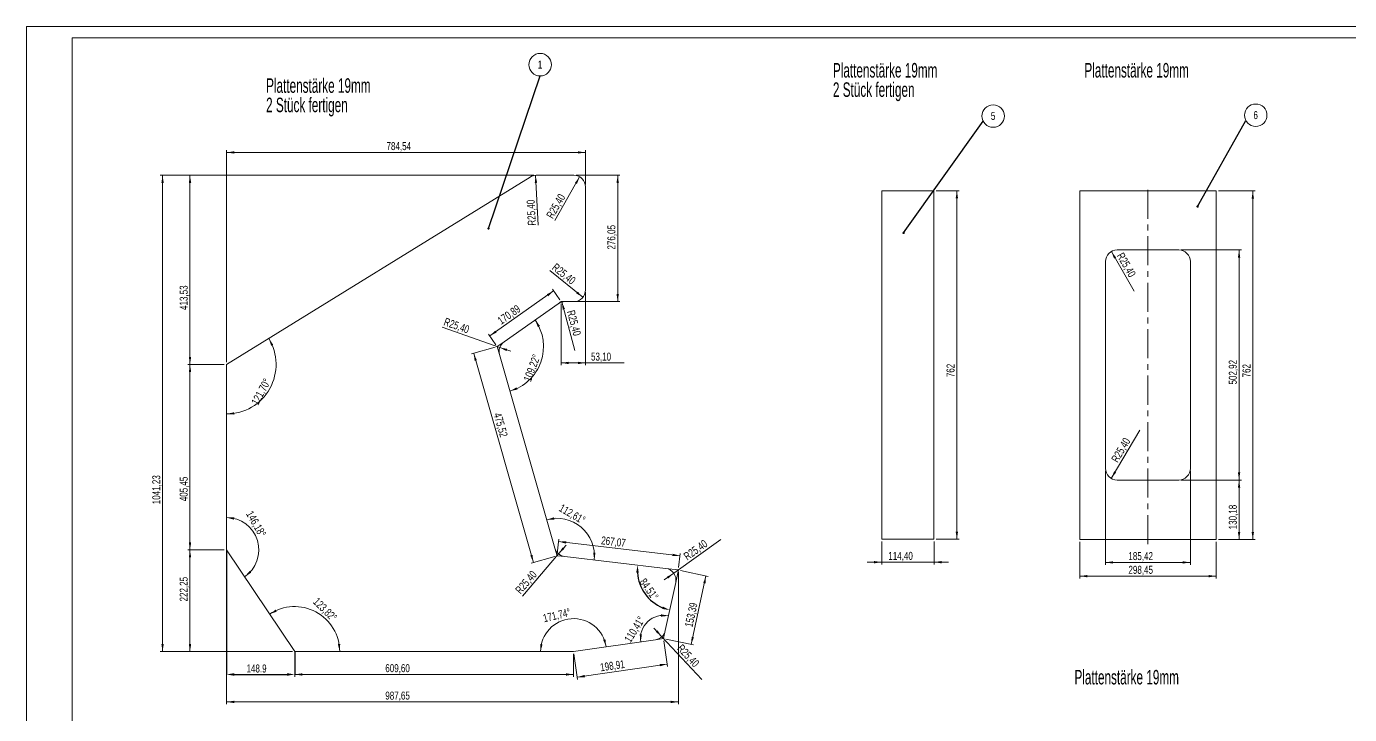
# Model space of a CAD drawing. Header units: millimetres. Extents: x -2091 to 5945, y 0 to 4746.
# Drawn here: x 0 to 2893, y 2701 to 4205 of the extents above; entities that cross this region are included whole.
import ezdxf

# ---------------------------------------------------------------- set-up
doc = ezdxf.new("R2010")
doc.units = ezdxf.units.MM
doc.header["$LTSCALE"] = 5
doc.header["$PDSIZE"] = -1
doc.linetypes.add('CENTER', pattern=[10.16, 6.35, -1.27, 1.27, -1.27])
doc.linetypes.add('CENTERX2', pattern=[20.32, 12.7, -2.54, 2.54, -2.54])
for name, color, linetype in [('CTP_0-MITTE', 1, 'CENTER'), ('RAHMEN', 7, 'Continuous'), ('SLD-0', 7, 'Continuous')]:
    doc.layers.add(name, color=color, linetype=linetype)
doc.layers.add('CTP_BEM', color=92, linetype='Continuous', lineweight=15)
doc.styles.add('SLDTEXTSTYLE0', font='TXT', dxfattribs={"width": 0.605})
doc.styles.add('SLDTEXTSTYLE2', font='TXT', dxfattribs={"width": 0.75})
doc.dimstyles.new('SLDDIMSTYLE0', dxfattribs={"dimtxt": 17.5, "dimasz": 16.51, "dimexe": 0, "dimexo": 0.0625, "dimgap": 4.375, "dimtad": 1, "dimrnd": 1e-09, "dimzin": 12, "dimdsep": 46, "dimtxsty": 'SLDTEXTSTYLE2', "dimsah": 1, "dimcen": 0.09, "dimadec": 0, "dimazin": 3, "dimtfac": 1, "dimtofl": 0, "dimtmove": 0, "dimatfit": 3, "dimfxl": 0, "dimfrac": 2, "dimtolj": 1, "dimtzin": 12, "dimarcsym": 0})
doc.dimstyles.new('SLDDIMSTYLE1', dxfattribs={"dimtxt": 17.5, "dimasz": 16.51, "dimexe": 0, "dimexo": 0.0625, "dimgap": 4.375, "dimtad": 1, "dimdec": 4, "dimlfac": 5, "dimzin": 12, "dimdsep": 46, "dimtxsty": 'SLDTEXTSTYLE2', "dimsah": 1, "dimcen": 0.09, "dimazin": 3, "dimtfac": 1, "dimtofl": 0, "dimtmove": 0, "dimatfit": 3, "dimfxl": 0, "dimfrac": 2, "dimtolj": 1, "dimtzin": 12, "dimarcsym": 0})
doc.dimstyles.new('SLDDIMSTYLE2', dxfattribs={"dimtxt": 17.5, "dimasz": 16.51, "dimexe": 0, "dimexo": 0.0625, "dimgap": 4.375, "dimtad": 1, "dimdec": 4, "dimlfac": 5, "dimzin": 12, "dimdsep": 46, "dimtxsty": 'SLDTEXTSTYLE2', "dimsah": 1, "dimcen": 0.09, "dimazin": 3, "dimtfac": 1, "dimtofl": 0, "dimtmove": 0, "dimatfit": 3, "dimfxl": 0, "dimfrac": 2, "dimtolj": 1, "dimtzin": 12, "dimarcsym": 0})
doc.dimstyles.new('SLDDIMSTYLE3', dxfattribs={"dimtxt": 17.5, "dimasz": 16.51, "dimexe": 0, "dimexo": 0.0625, "dimgap": 4.375, "dimtad": 1, "dimrnd": 1e-09, "dimzin": 12, "dimdsep": 46, "dimtxsty": 'SLDTEXTSTYLE2', "dimsah": 1, "dimcen": 0, "dimadec": 0, "dimazin": 3, "dimtfac": 1, "dimtofl": 0, "dimtmove": 1, "dimatfit": 3, "dimfxl": 0, "dimfrac": 2, "dimtolj": 1, "dimtzin": 12, "dimarcsym": 0})
doc.dimstyles.new('SLDDIMSTYLE4', dxfattribs={"dimtxt": 17.5, "dimasz": 16.51, "dimexe": 0, "dimexo": 0.0625, "dimgap": 4.375, "dimtad": 1, "dimrnd": 1e-09, "dimzin": 12, "dimdsep": 46, "dimtxsty": 'SLDTEXTSTYLE2', "dimsah": 1, "dimcen": 0, "dimadec": 0, "dimazin": 3, "dimtfac": 1, "dimtofl": 0, "dimtmove": 0, "dimatfit": 3, "dimfxl": 0, "dimfrac": 2, "dimtolj": 1, "dimtzin": 12, "dimarcsym": 0})
doc.dimstyles.new('SLDDIMSTYLE5', dxfattribs={"dimtxt": 0, "dimasz": 5.08, "dimexe": 0, "dimexo": 0.0625, "dimgap": 0, "dimtad": 0, "dimtih": 1, "dimtoh": 1, "dimdec": 0, "dimrnd": 1e-09, "dimzin": 0, "dimdsep": 46, "dimtxsty": 'Standard', "dimblk1": 'DOT', "dimblk2": 'DOT', "dimsah": 1, "dimcen": 0.09, "dimadec": 0, "dimazin": 0, "dimtfac": 5.08, "dimtdec": 0, "dimtofl": 0, "dimtmove": 0, "dimatfit": 3, "dimldrblk": 'DOT', "dimfxl": 0, "dimfrac": 2, "dimtolj": 1, "dimtzin": 0, "dimarcsym": 0})
doc.dimstyles.new('SLDDIMSTYLE6', dxfattribs={"dimtxt": 17.5, "dimasz": 16.51, "dimexe": 0, "dimexo": 0.0625, "dimgap": 4.375, "dimtad": 1, "dimrnd": 1e-09, "dimzin": 12, "dimdsep": 46, "dimtxsty": 'SLDTEXTSTYLE2', "dimsah": 1, "dimcen": 0.09, "dimadec": 0, "dimazin": 3, "dimtfac": 1, "dimtmove": 0, "dimatfit": 0, "dimfxl": 0, "dimfrac": 2, "dimtolj": 1, "dimtzin": 12, "dimarcsym": 0})

# ---------------------------------------------------------------- blocks, each defined once
blk = doc.blocks.new('SW_NOTE_0')
at = {"layer": 'CTP_BEM', "color": 0, "char_height": 31.75, "attachment_point": 1, "style": 'SLDTEXTSTYLE0'}
for s, insert in [('Plattenstärke 19mm', (0, 40.9)), ('2 Stück fertigen', (0, -1.4))]:
    blk.add_mtext(s, dxfattribs=dict(at, insert=insert))
blk = doc.blocks.new('SW_NOTE_3')
at = {"layer": 'CTP_BEM', "color": 0, "char_height": 31.75, "attachment_point": 1, "style": 'SLDTEXTSTYLE0'}
for s, insert in [('Plattenstärke 19mm', (0, 40.9)), ('2 Stück fertigen', (0, -1.4))]:
    blk.add_mtext(s, dxfattribs=dict(at, insert=insert))
blk = doc.blocks.new('*D9')
at = {"layer": 'CTP_BEM'}
for p, q in [((1393.6, 2862), (1401.7, 2806.1)), ((1196.8, 2833.4), (1204.9, 2777.5)), ((1401, 2811.1), (1204.2, 2782.5))]:
    blk.add_line(p, q, dxfattribs=at)
for points in [[(1401, 2811.1), (1384.3, 2811.2), (1385, 2806.2)], [(1204.2, 2782.5), (1220.9, 2782.3), (1220.1, 2787.4)]]:
    blk.add_solid(points, dxfattribs=at)
at = {"layer": 'CTP_BEM', "insert": (1253.2, 2812.4, 0.1), "char_height": 17.5, "attachment_point": 1, "rotation": 8.2594, "style": 'SLDTEXTSTYLE2'}
blk.add_mtext('198,91', dxfattribs=at)
blk = doc.blocks.new('*D10')
at = {"layer": 'CTP_BEM'}
for p, q in [((1430.1, 3015.8), (1490.4, 3002.9)), ((1485.5, 3003.9), (1453.2, 2854)), ((1397.8, 2865.9), (1458.1, 2852.9))]:
    blk.add_line(p, q, dxfattribs=at)
for points in [[(1485.5, 3003.9), (1479.6, 2988.3), (1484.5, 2987.2)], [(1453.2, 2854), (1459.2, 2869.6), (1454.2, 2870.6)]]:
    blk.add_solid(points, dxfattribs=at)
at = {"layer": 'CTP_BEM', "insert": (1438.8, 2894.3, 0.1), "char_height": 17.5, "attachment_point": 1, "rotation": 77.8451, "style": 'SLDTEXTSTYLE2'}
blk.add_mtext('153,39', dxfattribs=at)
blk = doc.blocks.new('*D11')
at = {"layer": 'CTP_BEM'}
for p, q in [((437.5, 3055.6), (437.5, 2723.4)), ((1425.2, 3011.9), (1425.2, 2723.4)), ((1425.2, 2728.4), (437.5, 2728.4))]:
    blk.add_line(p, q, dxfattribs=at)
for points in [[(437.5, 2728.4), (454.1, 2725.8), (454.1, 2730.9)], [(1425.2, 2728.4), (1408.7, 2730.9), (1408.7, 2725.8)]]:
    blk.add_solid(points, dxfattribs=at)
at = {"layer": 'CTP_BEM', "insert": (784.5, 2750.9, 0.1), "char_height": 17.5, "attachment_point": 1, "style": 'SLDTEXTSTYLE2'}
blk.add_mtext('987,65', dxfattribs=at)
blk = doc.blocks.new('*D12')
at = {"layer": 'CTP_BEM'}
for p, q in [((1160.5, 3052.9), (1164.1, 3083.8)), ((1163.5, 3078.8), (1428.8, 3047.8)), ((1425.8, 3021.9), (1429.4, 3052.8))]:
    blk.add_line(p, q, dxfattribs=at)
for points in [[(1163.5, 3078.8), (1179.6, 3074.4), (1180.2, 3079.4)], [(1428.8, 3047.8), (1412.7, 3052.3), (1412.1, 3047.2)]]:
    blk.add_solid(points, dxfattribs=at)
at = {"layer": 'CTP_BEM', "insert": (1257.7, 3090.5, 0.1), "char_height": 17.5, "attachment_point": 1, "rotation": 353.3333, "style": 'SLDTEXTSTYLE2'}
blk.add_mtext('267,07', dxfattribs=at)
blk = doc.blocks.new('*D13')
at = {"layer": 'CTP_BEM'}
for p, q in [((1012.8, 3528.5), (1152.5, 3626.9)), ((1166.1, 3607.6), (1149.7, 3631)), ((1026.4, 3509.2), (1010, 3532.6))]:
    blk.add_line(p, q, dxfattribs=at)
for points in [[(1152.5, 3626.9), (1137.6, 3619.5), (1140.5, 3615.3)], [(1012.8, 3528.5), (1027.8, 3535.9), (1024.9, 3540.1)]]:
    blk.add_solid(points, dxfattribs=at)
at = {"layer": 'CTP_BEM', "insert": (1027.9, 3566.7, 0.1), "char_height": 17.5, "attachment_point": 1, "rotation": 35.1664, "style": 'SLDTEXTSTYLE2'}
blk.add_mtext('170,89', dxfattribs=at)
blk = doc.blocks.new('*D14')
at = {"layer": 'CTP_BEM'}
for p, q in [((1024.5, 3503.8), (972.9, 3489)), ((977.8, 3490.4), (1108.4, 3033.2)), ((1155.1, 3046.5), (1103.6, 3031.8))]:
    blk.add_line(p, q, dxfattribs=at)
for points in [[(977.8, 3490.4), (979.8, 3473.8), (984.7, 3475.2)], [(1108.4, 3033.2), (1106.3, 3049.8), (1101.4, 3048.4)]]:
    blk.add_solid(points, dxfattribs=at)
at = {"layer": 'CTP_BEM', "insert": (1037.9, 3362.2, 0.1), "char_height": 17.5, "attachment_point": 1, "rotation": 285.9464, "style": 'SLDTEXTSTYLE2'}
blk.add_mtext('475,52', dxfattribs=at)
blk = doc.blocks.new('*D15')
at = {"layer": 'CTP_BEM'}
for p, q in [((1222.1, 3623.9), (1222.1, 3464.4)), ((1169, 3598.5), (1169, 3464.4)), ((1169, 3469.4), (1222.1, 3469.4)), ((1222.1, 3469.4), (1306.6, 3469.4))]:
    blk.add_line(p, q, dxfattribs=at)
for points in [[(1169, 3469.4), (1185.5, 3466.9), (1185.5, 3472)], [(1222.1, 3469.4), (1205.6, 3472), (1205.6, 3466.9)]]:
    blk.add_solid(points, dxfattribs=at)
at = {"layer": 'CTP_BEM', "insert": (1234.2, 3492, 0.1), "char_height": 17.5, "attachment_point": 1, "style": 'SLDTEXTSTYLE2'}
blk.add_mtext('53,10', dxfattribs=at)
blk = doc.blocks.new('*D16')
at = {"layer": 'CTP_BEM'}
for p, q in [((586.4, 2833.4), (586.4, 2783.4)), ((1196, 2833.4), (1196, 2783.4)), ((586.4, 2788.4), (1196, 2788.4))]:
    blk.add_line(p, q, dxfattribs=at)
for points in [[(586.4, 2788.4), (603, 2785.8), (603, 2790.9)], [(1196, 2788.4), (1179.5, 2790.9), (1179.5, 2785.8)]]:
    blk.add_solid(points, dxfattribs=at)
at = {"layer": 'CTP_BEM', "insert": (784.5, 2810.9, -9.4), "char_height": 17.5, "attachment_point": 1, "style": 'SLDTEXTSTYLE2'}
blk.add_mtext('609,60', dxfattribs=at)
blk = doc.blocks.new('*D17')
at = {"layer": 'CTP_BEM'}
blk.add_arc((1196, 2838.4), 72.1, 8.2594, 180, dxfattribs=at)
for points in [[(1267.4, 2848.7), (1265.7, 2865.4), (1260.8, 2864.1)], [(1123.9, 2838.4), (1128.3, 2854.5), (1123.2, 2855.1)]]:
    blk.add_solid(points, dxfattribs=at)
at = {"layer": 'CTP_BEM', "insert": (1127.8, 2919.3, -9.4), "char_height": 17.5, "attachment_point": 1, "rotation": 13.5852, "style": 'SLDTEXTSTYLE2'}
blk.add_mtext('171,74°', dxfattribs=at)
blk = doc.blocks.new('*D18')
at = {"layer": 'CTP_BEM'}
blk.add_arc((586.4, 2838.4), 98.4, 0, 123.8208, dxfattribs=at)
for points in [[(531.7, 2920.1), (547.4, 2925.9), (544.9, 2930.3)], [(684.8, 2838.4), (686, 2855), (680.9, 2854.6)]]:
    blk.add_solid(points, dxfattribs=at)
at = {"layer": 'CTP_BEM', "insert": (637.5, 2957.8, -9.4), "char_height": 17.5, "attachment_point": 1, "rotation": 315.4736, "style": 'SLDTEXTSTYLE2'}
blk.add_mtext('123,82°', dxfattribs=at)
blk = doc.blocks.new('*D19')
at = {"layer": 'CTP_BEM'}
blk.add_arc((437.5, 3060.6), 70.6, 303.8208, 90, dxfattribs=at)
for points in [[(437.5, 3131.3), (453.7, 3126.8), (454.2, 3131.9)], [(476.9, 3001.9), (491.1, 3010.7), (487.8, 3014.6)]]:
    blk.add_solid(points, dxfattribs=at)
at = {"layer": 'CTP_BEM', "insert": (494.6, 3148.2, -9.4), "char_height": 17.5, "attachment_point": 1, "rotation": 299.9919, "style": 'SLDTEXTSTYLE2'}
blk.add_mtext('146,18°', dxfattribs=at)
blk = doc.blocks.new('*D20')
at = {"layer": 'CTP_BEM'}
blk.add_arc((1392.9, 2866.9), 50.6, 77.8451, 188.2594, dxfattribs=at)
for points in [[(1403.6, 2916.5), (1387.2, 2919.9), (1386.9, 2914.8)], [(1342.8, 2859.7), (1345.5, 2876.1), (1340.5, 2876.2)]]:
    blk.add_solid(points, dxfattribs=at)
at = {"layer": 'CTP_BEM', "insert": (1305.7, 2865.9, -9.4), "char_height": 17.5, "attachment_point": 1, "rotation": 57.7922, "style": 'SLDTEXTSTYLE2'}
blk.add_mtext('110,41°', dxfattribs=at)
blk = doc.blocks.new('*D21')
at = {"layer": 'CTP_BEM', "color": 0, "lineweight": -2}
blk.add_arc((1425.2, 3016.9), 89.6, 183.9007, 247.2777, dxfattribs=at)
at = {"layer": 'CTP_BEM', "color": 0}
for points in [[(1333, 3010.9), (1338.5, 3010.7), (1336.2, 3027.3)], [(1391.4, 2936.8), (1389.7, 2931.6), (1406.3, 2929.3)]]:
    blk.add_solid(points, dxfattribs=at)
at = {"layer": 'Defpoints', "color": 0}
for p in [(1176.7, 3045.9), (1397.4, 3020.1), (1341.8, 2984), (1419.3, 2989.6), (1396.6, 2884.2)]:
    blk.add_point(p, dxfattribs=at)
at = {"layer": 'CTP_BEM', "color": 0, "insert": (1353.5, 3000.6), "char_height": 17.5, "attachment_point": 1, "rotation": 305.5892, "style": 'SLDTEXTSTYLE2'}
blk.add_mtext('\\A1;84.51°', dxfattribs=at)
blk = doc.blocks.new('*D22')
at = {"layer": 'CTP_BEM', "color": 0, "lineweight": -2}
for p, q in [((437.5, 3060.6), (437.5, 2788.4)), ((586.4, 2838.3), (586.4, 2788.4)), ((454.1, 2788.4), (569.9, 2788.4))]:
    blk.add_line(p, q, dxfattribs=at)
at = {"layer": 'CTP_BEM', "color": 0}
for points in [[(454.1, 2791.1), (454.1, 2785.6), (437.5, 2788.4)], [(569.9, 2791.1), (569.9, 2785.6), (586.4, 2788.4)]]:
    blk.add_solid(points, dxfattribs=at)
at = {"layer": 'Defpoints', "color": 0}
for p in [(437.5, 3060.6), (586.4, 2838.4), (586.4, 2788.4)]:
    blk.add_point(p, dxfattribs=at)
at = {"layer": 'CTP_BEM', "color": 0, "insert": (503, 2810.2), "char_height": 17.5, "attachment_point": 2, "style": 'SLDTEXTSTYLE2'}
blk.add_mtext('\\A1;148.9', dxfattribs=at)
blk = doc.blocks.new('*D23')
at = {"layer": 'CTP_BEM'}
for p, q in [((432.5, 3060.6), (352.5, 3060.6)), ((357.5, 3060.6), (357.5, 2838.4)), ((581.4, 2838.4), (352.5, 2838.4))]:
    blk.add_line(p, q, dxfattribs=at)
for points in [[(357.5, 3060.6), (355, 3044.1), (360.1, 3044.1)], [(357.5, 2838.4), (360.1, 2854.9), (355, 2854.9)]]:
    blk.add_solid(points, dxfattribs=at)
at = {"layer": 'CTP_BEM', "insert": (335, 2948, -9.4), "char_height": 17.5, "attachment_point": 1, "rotation": 90, "style": 'SLDTEXTSTYLE2'}
blk.add_mtext('222,25', dxfattribs=at)
blk = doc.blocks.new('*D24')
at = {"layer": 'CTP_BEM'}
for p, q in [((432.5, 3466.1), (352.5, 3466.1)), ((357.5, 3466.1), (357.5, 3060.6)), ((432.5, 3060.6), (352.5, 3060.6))]:
    blk.add_line(p, q, dxfattribs=at)
for points in [[(357.5, 3466.1), (355, 3449.6), (360.1, 3449.6)], [(357.5, 3060.6), (360.1, 3077.1), (355, 3077.1)]]:
    blk.add_solid(points, dxfattribs=at)
at = {"layer": 'CTP_BEM', "insert": (335, 3167, -9.4), "char_height": 17.5, "attachment_point": 1, "rotation": 90, "style": 'SLDTEXTSTYLE2'}
blk.add_mtext('405,45', dxfattribs=at)
blk = doc.blocks.new('*D25')
at = {"layer": 'CTP_BEM'}
for p, q in [((1109.4, 3879.6), (352.5, 3879.6)), ((357.5, 3466.1), (357.5, 3879.6)), ((432.5, 3466.1), (352.5, 3466.1))]:
    blk.add_line(p, q, dxfattribs=at)
for points in [[(357.5, 3879.6), (355, 3863.1), (360.1, 3863.1)], [(357.5, 3466.1), (360.1, 3482.6), (355, 3482.6)]]:
    blk.add_solid(points, dxfattribs=at)
at = {"layer": 'CTP_BEM', "insert": (335, 3585.2, -9.4), "char_height": 17.5, "attachment_point": 1, "rotation": 90, "style": 'SLDTEXTSTYLE2'}
blk.add_mtext('413,53', dxfattribs=at)
blk = doc.blocks.new('*D26')
at = {"layer": 'CTP_BEM'}
for p, q in [((1109.4, 3879.6), (292.5, 3879.6)), ((297.5, 3879.6), (297.5, 2838.4)), ((581.4, 2838.4), (292.5, 2838.4))]:
    blk.add_line(p, q, dxfattribs=at)
for points in [[(297.5, 3879.6), (295, 3863.1), (300.1, 3863.1)], [(297.5, 2838.4), (300.1, 2854.9), (295, 2854.9)]]:
    blk.add_solid(points, dxfattribs=at)
at = {"layer": 'CTP_BEM', "insert": (275, 3160.5, -9.4), "char_height": 17.5, "attachment_point": 1, "rotation": 90, "style": 'SLDTEXTSTYLE2'}
blk.add_mtext('1041,23', dxfattribs=at)
blk = doc.blocks.new('*D27')
at = {"layer": 'CTP_BEM'}
for p, q in [((437.5, 3471.1), (437.5, 3934.6)), ((1222.1, 3859.2), (1222.1, 3934.6)), ((437.5, 3929.6), (1222.1, 3929.6))]:
    blk.add_line(p, q, dxfattribs=at)
for points in [[(437.5, 3929.6), (454.1, 3927.1), (454.1, 3932.1)], [(1222.1, 3929.6), (1205.6, 3932.1), (1205.6, 3927.1)]]:
    blk.add_solid(points, dxfattribs=at)
at = {"layer": 'CTP_BEM', "insert": (787.1, 3952.2, -9.4), "char_height": 17.5, "attachment_point": 1, "style": 'SLDTEXTSTYLE2'}
blk.add_mtext('784,54', dxfattribs=at)
blk = doc.blocks.new('*D28')
at = {"layer": 'CTP_BEM'}
for p, q in [((1201.7, 3879.6), (1297.5, 3879.6)), ((1292.5, 3603.5), (1292.5, 3879.6)), ((1201.7, 3603.5), (1297.5, 3603.5))]:
    blk.add_line(p, q, dxfattribs=at)
for points in [[(1292.5, 3879.6), (1290, 3863.1), (1295.1, 3863.1)], [(1292.5, 3603.5), (1295.1, 3620.1), (1290, 3620.1)]]:
    blk.add_solid(points, dxfattribs=at)
at = {"layer": 'CTP_BEM', "insert": (1270, 3717.3, -9.4), "char_height": 17.5, "attachment_point": 1, "rotation": 90, "style": 'SLDTEXTSTYLE2'}
blk.add_mtext('276,05', dxfattribs=at)
blk = doc.blocks.new('*D29')
at = {"layer": 'CTP_BEM'}
blk.add_line((1209.4, 3876.2), (1155, 3780.7), dxfattribs=at)
blk.add_solid([(1209.4, 3876.2), (1199, 3863.1), (1203.4, 3860.6)], dxfattribs=at)
at = {"layer": 'CTP_BEM', "insert": (1135.5, 3792, -9.4), "char_height": 17.5, "attachment_point": 1, "rotation": 60, "style": 'SLDTEXTSTYLE2'}
blk.add_mtext('R25,40', dxfattribs=at)
blk = doc.blocks.new('*D30')
at = {"layer": 'CTP_BEM'}
blk.add_line((1216.5, 3613), (1144.2, 3671.2), dxfattribs=at)
blk.add_solid([(1216.5, 3613), (1205.2, 3625.3), (1202, 3621.4)], dxfattribs=at)
at = {"layer": 'CTP_BEM', "insert": (1158.4, 3688.8, -9.4), "char_height": 17.5, "attachment_point": 1, "rotation": 321.1427, "style": 'SLDTEXTSTYLE2'}
blk.add_mtext('R25,40', dxfattribs=at)
blk = doc.blocks.new('*D31')
at = {"layer": 'CTP_BEM'}
blk.add_line((1170.5, 3602.7), (1198.8, 3496.9), dxfattribs=at)
blk.add_solid([(1170.5, 3602.7), (1172.3, 3586.1), (1177.2, 3587.4)], dxfattribs=at)
at = {"layer": 'CTP_BEM', "insert": (1198.2, 3586.4, -9.4), "char_height": 17.5, "attachment_point": 1, "rotation": 285, "style": 'SLDTEXTSTYLE2'}
blk.add_mtext('R25,40', dxfattribs=at)
blk = doc.blocks.new('*D32')
at = {"layer": 'CTP_BEM'}
for q in [(1518.1, 3083.5), (1394.5, 2994.9)]:
    blk.add_line((1415.1, 3009.7), q, dxfattribs=at)
blk.add_solid([(1415.1, 3009.7), (1400.2, 3002.2), (1403.2, 2998)], dxfattribs=at)
at = {"layer": 'CTP_BEM', "insert": (1434.6, 3051.3, -9.4), "char_height": 17.5, "attachment_point": 1, "rotation": 35.6127, "style": 'SLDTEXTSTYLE2'}
blk.add_mtext('R25,40', dxfattribs=at)
blk = doc.blocks.new('*D33')
at = {"layer": 'CTP_BEM'}
for q in [(1371.8, 2889.6), (1476.6, 2777.4)]:
    blk.add_line((1389.1, 2871), q, dxfattribs=at)
blk.add_solid([(1389.1, 2871), (1379.7, 2884.8), (1376, 2881.3)], dxfattribs=at)
at = {"layer": 'CTP_BEM', "insert": (1433.9, 2856, -9.4), "char_height": 17.5, "attachment_point": 1, "rotation": 313.0757, "style": 'SLDTEXTSTYLE2'}
blk.add_mtext('R25,40', dxfattribs=at)
blk = doc.blocks.new('*D34')
at = {"layer": 'CTP_BEM'}
blk.add_arc((1029.3, 3505.1), 101.1, 285.9464, 35.1664, dxfattribs=at)
for points in [[(1111.9, 3563.4), (1118.1, 3547.8), (1122.5, 3550.4)], [(1057.1, 3407.9), (1073.4, 3411.3), (1071.6, 3416.1)]]:
    blk.add_solid(points, dxfattribs=at)
at = {"layer": 'CTP_BEM', "insert": (1086.1, 3433.1, -9.4), "char_height": 17.5, "attachment_point": 1, "rotation": 69.33, "style": 'SLDTEXTSTYLE2'}
blk.add_mtext('109,22°', dxfattribs=at)
blk = doc.blocks.new('*D35')
at = {"layer": 'CTP_BEM'}
blk.add_arc((1159.9, 3047.9), 81.9, 353.3333, 105.9464, dxfattribs=at)
for points in [[(1137.4, 3126.7), (1154.1, 3127.1), (1153.2, 3132.1)], [(1241.3, 3038.4), (1244.1, 3054.9), (1239, 3054.9)]]:
    blk.add_solid(points, dxfattribs=at)
at = {"layer": 'CTP_BEM', "insert": (1171.3, 3162, -9.4), "char_height": 17.5, "attachment_point": 1, "rotation": 329.9415, "style": 'SLDTEXTSTYLE2'}
blk.add_mtext('112,61°', dxfattribs=at)
blk = doc.blocks.new('*D36')
at = {"layer": 'CTP_BEM'}
blk.add_line((1113, 3879.6), (1118.8, 3770.4), dxfattribs=at)
blk.add_solid([(1113, 3879.6), (1111.3, 3862.9), (1116.4, 3863.2)], dxfattribs=at)
at = {"layer": 'CTP_BEM', "insert": (1096.3, 3769.2, -9.4), "char_height": 17.5, "attachment_point": 1, "rotation": 93.0606, "style": 'SLDTEXTSTYLE2'}
blk.add_mtext('R25,40', dxfattribs=at)
blk = doc.blocks.new('*D37')
at = {"layer": 'CTP_BEM'}
blk.add_arc((437.5, 3466.1), 108.2, 270, 31.6985, dxfattribs=at)
for points in [[(529.6, 3522.9), (535, 3507.1), (539.5, 3509.4)], [(437.5, 3357.8), (454.2, 3356.6), (453.8, 3361.6)]]:
    blk.add_solid(points, dxfattribs=at)
at = {"layer": 'CTP_BEM', "insert": (490.6, 3383.8, -9.4), "char_height": 17.5, "attachment_point": 1, "rotation": 61.733, "style": 'SLDTEXTSTYLE2'}
blk.add_mtext('121,70°', dxfattribs=at)
blk = doc.blocks.new('*D38')
at = {"layer": 'CTP_BEM'}
for q in [(909.1, 3547.6), (1058.7, 3494.8)]:
    blk.add_line((1034.7, 3503.2), q, dxfattribs=at)
blk.add_solid([(1034.7, 3503.2), (1049.4, 3495.3), (1051.1, 3500.1)], dxfattribs=at)
at = {"layer": 'CTP_BEM', "insert": (916.6, 3568.8, -9.4), "char_height": 17.5, "attachment_point": 1, "rotation": 340.5383, "style": 'SLDTEXTSTYLE2'}
blk.add_mtext('R25,40', dxfattribs=at)
blk = doc.blocks.new('*D39')
at = {"layer": 'CTP_BEM'}
for q in [(1179.7, 3071.2), (1084.2, 2959.6)]:
    blk.add_line((1163.2, 3051.9), q, dxfattribs=at)
blk.add_solid([(1163.2, 3051.9), (1175.8, 3062.8), (1172, 3066.1)], dxfattribs=at)
at = {"layer": 'CTP_BEM', "insert": (1067.1, 2974.2, -9.4), "char_height": 17.5, "attachment_point": 1, "rotation": 49.4257, "style": 'SLDTEXTSTYLE2'}
blk.add_mtext('R25,40', dxfattribs=at)
blk = doc.blocks.new('SW_NOTE_7')
at = {"layer": 'CTP_BEM', "color": 0}
blk.add_circle((0, 24.6), 24.6, dxfattribs=at)
at = {"layer": 'CTP_BEM', "color": 0, "insert": (-0.2, 33.7), "char_height": 17.5, "attachment_point": 2, "style": 'SLDTEXTSTYLE2'}
blk.add_mtext('1', dxfattribs=at)
blk = doc.blocks.new('_DOT')
at = {"color": 0, "linetype": 'ByBlock', "lineweight": -2}
blk.add_line((-0.5, 0), (-1, 0), dxfattribs=at)
at = {"color": 0, "linetype": 'ByBlock', "const_width": 0.5}
blk.add_lwpolyline([(-0.25, 0, 1), (0.25, 0, 1)], format="xyb", close=True, dxfattribs=at)
blk = doc.blocks.new('*D56')
at = {"layer": 'CTP_BEM'}
for p, q in [((1869.7, 3078.8), (1869.7, 3028.8)), ((1984.1, 3078.8), (1984.1, 3028.8)), ((1869.7, 3033.8), (1837.9, 3033.8)), ((1869.7, 3033.8), (1984.1, 3033.8)), ((1984.1, 3033.8), (2015.8, 3033.8))]:
    blk.add_line(p, q, dxfattribs=at)
for points in [[(1869.7, 3033.8), (1853.1, 3036.4), (1853.1, 3031.3)], [(1984.1, 3033.8), (2000.6, 3031.3), (2000.6, 3036.4)]]:
    blk.add_solid(points, dxfattribs=at)
at = {"layer": 'CTP_BEM', "insert": (1884.2, 3056.4, -9.4), "char_height": 17.5, "attachment_point": 1, "style": 'SLDTEXTSTYLE2'}
blk.add_mtext('114,40', dxfattribs=at)
blk = doc.blocks.new('*D57')
at = {"layer": 'CTP_BEM'}
for p, q in [((1989.1, 3845.8), (2039.1, 3845.8)), ((2034.1, 3083.8), (2034.1, 3845.8)), ((1989.1, 3083.8), (2039.1, 3083.8))]:
    blk.add_line(p, q, dxfattribs=at)
for points in [[(2034.1, 3845.8), (2031.5, 3829.3), (2036.6, 3829.3)], [(2034.1, 3083.8), (2036.6, 3100.3), (2031.5, 3100.3)]]:
    blk.add_solid(points, dxfattribs=at)
at = {"layer": 'CTP_BEM', "insert": (2011.5, 3438.3, -9.4), "char_height": 17.5, "attachment_point": 1, "rotation": 90, "style": 'SLDTEXTSTYLE2'}
blk.add_mtext('762', dxfattribs=at)
blk = doc.blocks.new('SW_NOTE_11')
at = {"layer": 'CTP_BEM', "color": 0}
blk.add_circle((21.9, 11.2), 24.6, dxfattribs=at)
at = {"layer": 'CTP_BEM', "color": 0, "insert": (21.8, 20.3), "char_height": 17.5, "attachment_point": 2, "style": 'SLDTEXTSTYLE2'}
blk.add_mtext('5', dxfattribs=at)
blk = doc.blocks.new('*D59')
at = {"layer": 'CTP_BEM'}
for p, q in [((2302.6, 3078.3), (2302.6, 2998.3)), ((2601, 3078.3), (2601, 2998.3)), ((2302.6, 3003.3), (2601, 3003.3))]:
    blk.add_line(p, q, dxfattribs=at)
for points in [[(2302.6, 3003.3), (2319.1, 3000.8), (2319.1, 3005.8)], [(2601, 3003.3), (2584.5, 3005.8), (2584.5, 3000.8)]]:
    blk.add_solid(points, dxfattribs=at)
at = {"layer": 'CTP_BEM', "insert": (2409.1, 3025.9, -9.4), "char_height": 17.5, "attachment_point": 1, "style": 'SLDTEXTSTYLE2'}
blk.add_mtext('298,45', dxfattribs=at)
blk = doc.blocks.new('*D60')
at = {"layer": 'CTP_BEM'}
for p, q in [((2606, 3845.3), (2686, 3845.3)), ((2681, 3083.3), (2681, 3845.3)), ((2606, 3083.3), (2686, 3083.3))]:
    blk.add_line(p, q, dxfattribs=at)
for points in [[(2681, 3845.3), (2678.5, 3828.8), (2683.6, 3828.8)], [(2681, 3083.3), (2683.6, 3099.8), (2678.5, 3099.8)]]:
    blk.add_solid(points, dxfattribs=at)
at = {"layer": 'CTP_BEM', "insert": (2658.5, 3437.8, -9.4), "char_height": 17.5, "attachment_point": 1, "rotation": 90, "style": 'SLDTEXTSTYLE2'}
blk.add_mtext('762', dxfattribs=at)
blk = doc.blocks.new('*D61')
at = {"layer": 'CTP_BEM'}
for p, q in [((2524.1, 3716.4), (2656, 3716.4)), ((2651, 3716.4), (2651, 3213.5)), ((2524.1, 3213.5), (2656, 3213.5))]:
    blk.add_line(p, q, dxfattribs=at)
for points in [[(2651, 3716.4), (2648.5, 3699.9), (2653.6, 3699.9)], [(2651, 3213.5), (2653.6, 3230), (2648.5, 3230)]]:
    blk.add_solid(points, dxfattribs=at)
at = {"layer": 'CTP_BEM', "insert": (2628.5, 3422.3, -9.4), "char_height": 17.5, "attachment_point": 1, "rotation": 90, "style": 'SLDTEXTSTYLE2'}
blk.add_mtext('502,92', dxfattribs=at)
blk = doc.blocks.new('*D62')
at = {"layer": 'CTP_BEM'}
for p, q in [((2524.1, 3213.5), (2656, 3213.5)), ((2651, 3083.3), (2651, 3213.5)), ((2606, 3083.3), (2656, 3083.3))]:
    blk.add_line(p, q, dxfattribs=at)
for points in [[(2651, 3213.5), (2648.5, 3197), (2653.6, 3197)], [(2651, 3083.3), (2653.6, 3099.8), (2648.5, 3099.8)]]:
    blk.add_solid(points, dxfattribs=at)
at = {"layer": 'CTP_BEM', "insert": (2628.5, 3105.7, -9.4), "char_height": 17.5, "attachment_point": 1, "rotation": 90, "style": 'SLDTEXTSTYLE2'}
blk.add_mtext('130,18', dxfattribs=at)
blk = doc.blocks.new('*D63')
at = {"layer": 'CTP_BEM'}
for p, q in [((2359.1, 3233.9), (2359.1, 3028.3)), ((2544.5, 3233.9), (2544.5, 3028.3)), ((2359.1, 3033.3), (2544.5, 3033.3))]:
    blk.add_line(p, q, dxfattribs=at)
for points in [[(2359.1, 3033.3), (2375.6, 3030.8), (2375.6, 3035.8)], [(2544.5, 3033.3), (2528, 3035.8), (2528, 3030.8)]]:
    blk.add_solid(points, dxfattribs=at)
at = {"layer": 'CTP_BEM', "insert": (2409.1, 3055.9, -9.4), "char_height": 17.5, "attachment_point": 1, "style": 'SLDTEXTSTYLE2'}
blk.add_mtext('185,42', dxfattribs=at)
blk = doc.blocks.new('*D64')
at = {"layer": 'CTP_BEM'}
blk.add_line((2371.8, 3713), (2421.8, 3626.4), dxfattribs=at)
blk.add_solid([(2371.8, 3713), (2377.8, 3697.4), (2382.2, 3700)], dxfattribs=at)
at = {"layer": 'CTP_BEM', "insert": (2398, 3712.7, -9.4), "char_height": 17.5, "attachment_point": 1, "rotation": 300, "style": 'SLDTEXTSTYLE2'}
blk.add_mtext('R25,40', dxfattribs=at)
blk = doc.blocks.new('*D65')
at = {"layer": 'CTP_BEM'}
blk.add_line((2371.6, 3217), (2433.9, 3322.3), dxfattribs=at)
blk.add_solid([(2371.6, 3217), (2382.2, 3229.9), (2377.9, 3232.5)], dxfattribs=at)
at = {"layer": 'CTP_BEM', "insert": (2370.6, 3259, -9.4), "char_height": 17.5, "attachment_point": 1, "rotation": 59.6049, "style": 'SLDTEXTSTYLE2'}
blk.add_mtext('R25,40', dxfattribs=at)
blk = doc.blocks.new('SW_NOTE_12')
at = {"layer": 'CTP_BEM', "color": 0}
blk.add_circle((21.9, 11.2), 24.6, dxfattribs=at)
at = {"layer": 'CTP_BEM', "color": 0, "insert": (21.8, 20.3), "char_height": 17.5, "attachment_point": 2, "style": 'SLDTEXTSTYLE2'}
blk.add_mtext('6', dxfattribs=at)

msp = doc.modelspace()

# ---------------------------------------------------------------- linework, layer by layer
at = {"color": 7, "linetype": 'Continuous', "lineweight": 15}
for p, q in [((1196.681828, 3879.598953), (1114.357897, 3879.598953)), ((1101.011472, 3875.809898), (437.546828, 3466.069327)), ((1222.081828, 3628.948953), (1222.081828, 3854.198953)), ((1984.053964, 3845.82424), (1869.653964, 3845.82424)), ((1869.653964, 3845.82424), (1869.653964, 3083.82424)), ((1984.053964, 3083.82424), (1984.053964, 3845.82424)), ((2601.027563, 3845.301658), (2302.577563, 3845.301658)), ((2302.577563, 3845.301658), (2302.577563, 3083.301658)), ((2601.027563, 3083.301658), (2601.027563, 3845.301658)), ((2519.112563, 3716.396658), (2384.492563, 3716.396658)), ((2359.092563, 3690.996658), (2359.092563, 3238.876658)), ((2544.512563, 3238.876658), (2544.512563, 3690.996658)), ((1044.032619, 3515.516556), (1162.401775, 3598.913006)), ((1177.030995, 3603.548953), (1196.681828, 3603.548953)), ((1155.272129, 3064.1882), (1034.239257, 3487.774142)), ((437.546828, 3466.069327), (437.546828, 3060.623953)), ((2384.492563, 3213.476658), (2519.112563, 3213.476658)), ((1869.653964, 3083.82424), (1984.053964, 3083.82424)), ((2302.577563, 3083.301658), (2601.027563, 3083.301658)), ((437.546828, 3060.623953), (586.446828, 2838.373953)), ((1397.425314, 3020.144614), (1176.745954, 3045.938305)), ((1396.612876, 2884.202033), (1419.307135, 2989.568235)), ((1196.046828, 2838.373953), (1375.431152, 2864.413613)), ((586.446828, 2838.373953), (1196.046828, 2838.373953))]:
    msp.add_line(p, q, dxfattribs=at)
for centre, start, end in [((1114.357897, 3854.198953), 90, 121.6985281), ((1196.681828, 3854.198953), 0, 90), ((2384.492563, 3690.996658), 90, 180), ((2519.112563, 3690.996658), 0, 90), ((1196.681828, 3628.948953), 270, 0), ((1177.030995, 3578.148953), 90, 125.166436036), ((1058.661839, 3494.752502), 125.166436036, 195.946436036), ((2384.492563, 3238.876658), 180, 270), ((2519.112563, 3238.876658), 270, 0), ((1179.694711, 3071.16656), 195.946436036, 263.333340109), ((1394.476557, 2994.916359), 347.845058303, 83.333340109), ((1371.782298, 2889.550157), 278.25943798, 347.845058303)]:
    msp.add_arc(centre, 25.4, start, end, dxfattribs=at)
at = {"layer": 'CTP_0-MITTE', "linetype": 'CENTERX2', "lineweight": 0}
msp.add_line((2451.802563, 3073.301658), (2451.802563, 3855.301658), dxfattribs=at)
at = {"layer": 'CTP_BEM'}
for p, q in [((1162.401775, 3598.913006), (1168.981828, 3603.548953)), ((1177.030995, 3603.548953), (1168.981828, 3603.548953)), ((1044.032619, 3515.516556), (1029.281828, 3505.123953)), ((1034.239257, 3487.774142), (1029.281828, 3505.123953)), ((1155.272129, 3064.1882), (1159.924965, 3047.904395)), ((1176.745954, 3045.938305), (1159.924965, 3047.904395)), ((1397.425314, 3020.144614), (1425.193751, 3016.898953)), ((1375.431152, 2864.413613), (1392.896828, 2866.948953)), ((1396.612876, 2884.202033), (1392.896828, 2866.948953))]:
    msp.add_line(p, q, dxfattribs=at)
at = {"layer": 'CTP_BEM', "linetype": 'CENTERX2'}
msp.add_line((1419.307135, 2989.568235), (1425.193751, 3016.898953), dxfattribs=at)
at = {"layer": 'CTP_BEM'}
for p in [(1029.281828, 3505.123953), (1159.924965, 3047.904395), (1425.193751, 3016.898953), (1392.896828, 2866.948953)]:
    msp.add_point(p, dxfattribs=at)
at = {"layer": 'RAHMEN', "lineweight": 0}
for q in [(5945, 4205), (0, 0)]:
    msp.add_line((0, 4205), q, dxfattribs=at)
at = {"layer": 'SLD-0', "lineweight": 15}
for q in [(5920, 4180), (100, 25)]:
    msp.add_line((100, 4180), q, dxfattribs=at)

# ---------------------------------------------------------------- block references
at = {"layer": 'CTP_BEM'}
for name, p in [('SW_NOTE_7', (1122.984923, 4096.844323)), ('SW_NOTE_3', (1763.084742, 4084.237958)), ('SW_NOTE_0', (523.893843, 4050.781925)), ('SW_NOTE_11', (2091.48277, 3997.98136)), ('SW_NOTE_12', (2665.485375, 3999.635113))]:
    msp.add_blockref(name, p, dxfattribs=at)

# ---------------------------------------------------------------- texts
at = {"layer": 'CTP_BEM', "char_height": 31.75, "attachment_point": 1, "style": 'SLDTEXTSTYLE0'}
for insert in [(2312.87202, 4125.165859), (2291.138281, 2798.343692)]:
    msp.add_mtext('Plattenstärke 19mm', dxfattribs=dict(at, insert=insert))

# ---------------------------------------------------------------- dimensions: what is measured, and where the dimension line sits
at = {"layer": 'CTP_BEM'}
for base, p1, p2, dimstyle, picture, middle in [((1222.0818275279, 3929.5989525801), (437.5468275279, 3466.0693265654), (1222.0818275279, 3854.1989525801), 'SLDDIMSTYLE0', '*D27', (829.8143275279, 3929.5989525801)), ((1222.081828, 3469.438316), (1168.981828, 3603.548953), (1222.081828, 3628.948953), 'SLDDIMSTYLE0', '*D15', (1270.364065, 3469.438316)), ((2544.512563, 3033.301658), (2359.092563, 3238.876658), (2544.512563, 3238.876658), 'SLDDIMSTYLE0', '*D63', (2451.802563, 3033.301658)), ((1984.053964, 3033.82424), (1869.653964, 3083.82424), (1984.053964, 3083.82424), 'SLDDIMSTYLE6', '*D56', (1926.853964, 3033.82424)), ((2601.027563, 3003.301658), (2302.577563, 3083.301658), (2601.027563, 3083.301658), 'SLDDIMSTYLE0', '*D59', (2451.802563, 3003.301658)), ((437.546828, 2728.373953), (1425.193751, 3016.898953), (437.546828, 3060.623953), 'SLDDIMSTYLE0', '*D11', (827.141485, 2728.373953)), ((586.446828, 2788.373953), (437.546828, 3060.623953), (586.446828, 2838.373953), 'SLDDIMSTYLE0', '*D22', (503.014114, 2788.373953)), ((1196.046828, 2788.373953), (586.446828, 2838.373953), (1196.046828, 2838.373953), 'SLDDIMSTYLE0', '*D16', (827.141485, 2788.373953))]:
    dim = msp.add_linear_dim(base=base, p1=p1, p2=p2, dimstyle=dimstyle, dxfattribs=at)
    dim.commit()
    dim.dimension.update_dxf_attribs({"geometry": picture, "text_midpoint": middle, "dimtype": 160})
for base, p1, p2, angle, picture, middle in [((297.5468275279, 2838.3739525801), (1114.3578969657, 3879.5989525801), (586.4468275279, 2838.3739525801), 90, '*D26', (297.5468275279, 3209.6777531054)), ((357.546828, 3879.598953), (437.546828, 3466.069327), (1114.357897, 3879.598953), 90, '*D25', (357.546828, 3627.842437)), ((1292.541821, 3879.598953), (1196.681828, 3603.548953), (1196.681828, 3879.598953), 90, '*D28', (1292.541821, 3759.931425)), ((2034.053964, 3845.82424), (1984.053964, 3083.82424), (1984.053964, 3845.82424), 90, '*D57', (2034.053964, 3464.82424)), ((2681.027563, 3845.301658), (2601.027563, 3083.301658), (2601.027563, 3845.301658), 90, '*D60', (2681.027563, 3464.301658)), ((2651.027563, 3213.476658), (2519.112563, 3716.396658), (2519.112563, 3213.476658), 90, '*D61', (2651.027563, 3464.936658)), ((1152.536315, 3626.890971), (1029.281828, 3505.123953), (1168.981828, 3603.548953), 35.166436036, '*D13', (1075.775008, 3572.809142)), ((1108.398912, 3033.181654), (1029.281828, 3505.123953), (1159.924965, 3047.904395), 285.946436036, '*D14', (1027.891788, 3314.937222)), ((357.546828, 3060.623953), (437.546828, 3466.069327), (437.546828, 3060.623953), 90, '*D24', (357.546828, 3209.677753)), ((2651.0275630706, 3213.4766584301), (2601.0275630706, 3083.3016584301), (2519.1125630706, 3213.4766584301), 90, '*D62', (2651.0275630706, 3148.3891584301)), ((1428.808211, 3047.822668), (1159.924965, 3047.904395), (1425.193751, 3016.898953), 353.333340109, '*D12', (1297.435252, 3063.177948)), ((357.546828, 2838.373953), (437.546828, 3060.623953), (586.446828, 2838.373953), 90, '*D23', (357.546828, 2990.648922)), ((1453.232557, 2853.953565), (1425.193751, 3016.898953), (1392.896828, 2866.948953), 77.845058303, '*D10', (1469.876557, 2931.22928)), ((1204.159272, 2782.488222), (1392.896828, 2866.948953), (1196.046828, 2838.373953), 8.25943798, '*D9', (1298.665091, 2796.206809))]:
    dim = msp.add_linear_dim(base=base, p1=p1, p2=p2, angle=angle, dimstyle='SLDDIMSTYLE0', dxfattribs=at)
    dim.commit()
    dim.dimension.update_dxf_attribs({"geometry": picture, "text_midpoint": middle, "dimtype": 160})
for center, mpoint, dimstyle, picture, middle in [((1114.357897, 3854.198953), (1113.001737, 3879.562723), 'SLDDIMSTYLE3', '*D36', (1116.52851, 3813.603741)), ((1196.681828, 3854.198953), (1209.381828, 3876.195998), 'SLDDIMSTYLE3', '*D29', (1175.034863, 3816.705273)), ((2384.492563, 3690.996658), (2371.792563, 3712.993704), 'SLDDIMSTYLE3', '*D64', (2400.140076, 3663.894508)), ((1196.681828, 3628.948953), (1216.461094, 3613.013438), 'SLDDIMSTYLE3', '*D30', (1177.93362, 3644.053866)), ((1177.030995, 3578.148953), (1170.456991, 3602.683469), 'SLDDIMSTYLE3', '*D31', (1187.59419, 3538.726806)), ((1058.661839, 3494.752502), (1034.713079, 3503.215179), 'SLDDIMSTYLE4', '*D38', (949.131829, 3533.45675)), ((2384.492563, 3238.876658), (2371.641172, 3216.967716), 'SLDDIMSTYLE3', '*D65', (2412.475955, 3286.58247)), ((1179.694711, 3071.16656), (1163.173681, 3051.873671), 'SLDDIMSTYLE4', '*D39', (1111.729965, 2991.798839)), ((1394.476557, 2994.916359), (1415.126037, 3009.706862), 'SLDDIMSTYLE4', '*D32', (1483.610068, 3058.759599)), ((1371.782298, 2889.550157), (1389.129584, 2870.996676), 'SLDDIMSTYLE4', '*D33', (1447.638723, 2808.419371))]:
    dim = msp.add_radius_dim(center=center, mpoint=mpoint, dimstyle=dimstyle, dxfattribs=at)
    dim.commit()
    dim.dimension.update_dxf_attribs({"geometry": picture, "text_midpoint": middle, "dimtype": 164})
for base, line1, line2, dimstyle, picture, middle in [((532.063646, 3413.352262), ((1101.011472, 3875.809898), (437.546828, 3466.069327)), ((437.546828, 3466.069327), (437.546828, 3060.623953)), 'SLDDIMSTYLE1', '*D37', (532.865501, 3414.816343)), ((1124.612931, 3471.471077), ((1034.239257, 3487.774142), (1155.272129, 3064.1882)), ((1162.401775, 3598.913006), (1044.032619, 3515.516556)), 'SLDDIMSTYLE1', '*D34', (1123.870784, 3469.438316)), ((1212.97158, 3110.321945), ((1034.239257, 3487.774142), (1155.272129, 3064.1882)), ((1176.745954, 3045.938305), (1397.425314, 3020.144614)), 'SLDDIMSTYLE1', '*D35', (1200.954406, 3118.802059)), ((505.128583, 3081.170228), ((437.546828, 3466.069327), (437.546828, 3060.623953)), ((437.546828, 3060.623953), (586.446828, 2838.373953)), 'SLDDIMSTYLE1', '*D19', (498.724411, 3095.933248)), ((632.755639, 2925.140462), ((586.446828, 2838.373953), (1196.046828, 2838.373953)), ((437.546828, 3060.623953), (586.446828, 2838.373953)), 'SLDDIMSTYLE1', '*D18', (655.414261, 2908.491185)), ((1358.323409, 2903.956688), ((1419.307135, 2989.568235), (1396.612876, 2884.202033)), ((1375.431152, 2864.413613), (1196.046828, 2838.373953)), 'SLDDIMSTYLE2', '*D20', (1350.045245, 2893.942204)), ((1190.852007, 2910.322115), ((1196.046828, 2838.373953), (1375.431152, 2864.413613)), ((586.446828, 2838.373953), (1196.046828, 2838.373953)), 'SLDDIMSTYLE1', '*D17', (1179.10286, 2908.491185))]:
    dim = msp.add_angular_dim_2l(base=base, line1=line1, line2=line2, dimstyle=dimstyle, dxfattribs=at)
    dim.commit()
    dim.dimension.update_dxf_attribs({"geometry": picture, "text_midpoint": middle, "dimtype": 162})
dim = msp.add_angular_dim_2l(base=(1341.789726, 2984.038654), line1=((1419.307135, 2989.568235), (1396.612876, 2884.202033)), line2=((1176.745954, 3045.938305), (1397.425314, 3020.144614)), dimstyle='SLDDIMSTYLE2', dxfattribs=at)
dim.commit()
dim.dimension.update_dxf_attribs({"geometry": '*D21', "text_midpoint": (1362.967771, 2972.367267)})

# ---------------------------------------------------------------- leaders
for points in [[(1010.096104, 3763.402117), (1122.984923, 4096.844323)], [(1917.571919, 3753.572717), (2091.48277, 3997.98136)], [(2560.300159, 3811.310414), (2665.485375, 3999.635113)]]:
    msp.add_leader(points, dimstyle='SLDDIMSTYLE5', dxfattribs=at)

doc.saveas('drawing.dxf')
